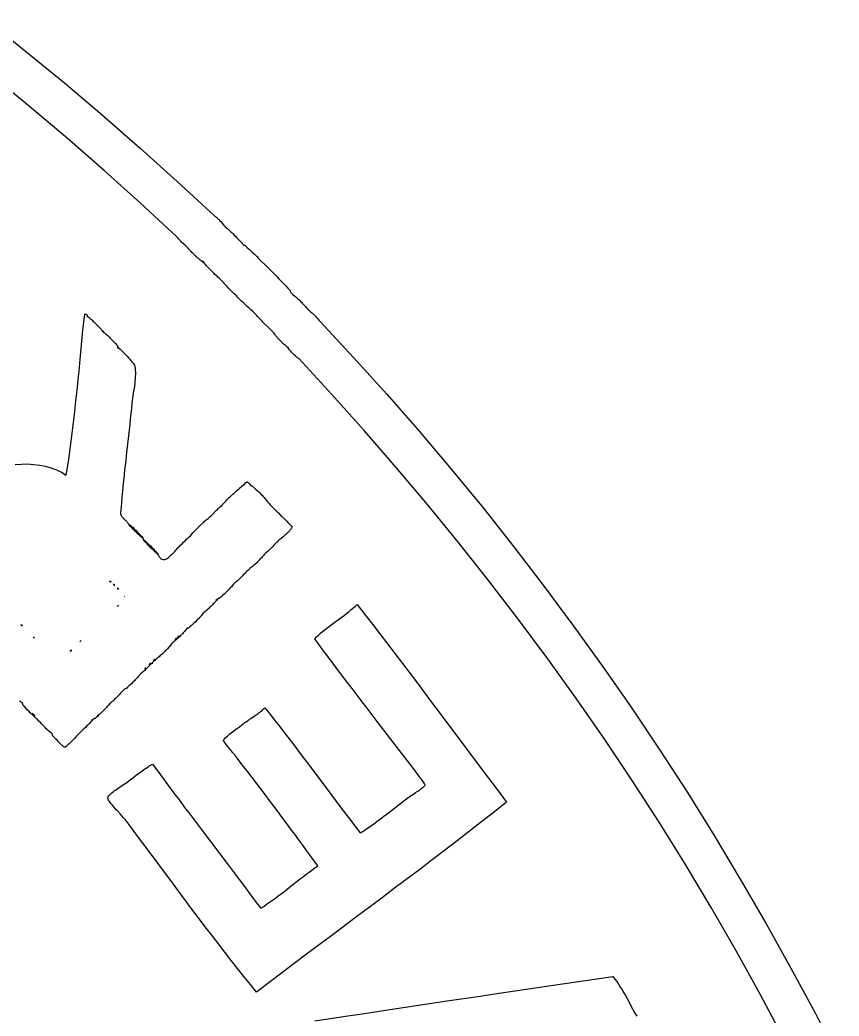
# Model space of a CAD drawing. Header units: metres. Extents: x -185 to 1201, y -340 to 309.
# Drawn here: x 903.92 to 908.27, y 72.79 to 78.08 of the extents above; entities that cross this region are included whole.
import ezdxf

# ---------------------------------------------------------------- set-up
doc = ezdxf.new("R2010")
doc.units = ezdxf.units.M

msp = doc.modelspace()

# ---------------------------------------------------------------- linework, layer by layer
for p, q in [((903.74, 78.0823), (903.948, 77.9166)), ((903.948, 77.9166), (904.154, 77.7478)), ((903.969, 77.6223), (903.767, 77.7876)), ((904.154, 77.7478), (904.357, 77.5762)), ((904.169, 77.4541), (903.969, 77.6223)), ((904.357, 77.5762), (904.557, 77.4016)), ((904.366, 77.2829), (904.169, 77.4541)), ((904.557, 77.4016), (904.754, 77.2242)), ((904.559, 77.1089), (904.366, 77.2829)), ((904.754, 77.2242), (904.949, 77.0439)), ((904.75, 76.932), (904.559, 77.1089)), ((904.949, 77.0439), (904.952, 77.0414)), ((904.952, 77.0414), (904.955, 77.0388)), ((904.955, 77.0388), (904.959, 77.0362)), ((904.959, 77.0362), (904.962, 77.0334)), ((904.962, 77.0334), (904.965, 77.0306)), ((904.965, 77.0306), (904.968, 77.0278)), ((904.968, 77.0278), (904.971, 77.0248)), ((904.971, 77.0248), (904.974, 77.0218)), ((904.974, 77.0218), (904.98, 77.0157)), ((904.98, 77.0157), (904.987, 77.0094)), ((904.987, 77.0094), (904.992, 77.003)), ((904.992, 77.003), (904.998, 76.9965)), ((904.998, 76.9965), (905.004, 76.9899)), ((905.004, 76.9899), (905.009, 76.9833)), ((905.009, 76.9833), (905.015, 76.9789)), ((904.753, 76.929), (904.75, 76.932)), ((904.755, 76.9259), (904.753, 76.929)), ((905.015, 76.9789), (905.02, 76.9744)), ((905.02, 76.9744), (905.025, 76.9699)), ((905.025, 76.9699), (905.03, 76.9653)), ((905.03, 76.9653), (905.035, 76.9606)), ((905.035, 76.9606), (905.04, 76.9559)), ((905.04, 76.9559), (905.045, 76.9512)), ((905.045, 76.9512), (905.05, 76.9464)), ((905.05, 76.9464), (905.055, 76.9416)), ((905.055, 76.9416), (905.064, 76.9318)), ((905.064, 76.9318), (905.069, 76.9268)), ((904.761, 76.9199), (904.755, 76.9259)), ((904.763, 76.9169), (904.761, 76.9199)), ((904.769, 76.9109), (904.763, 76.9169)), ((904.772, 76.908), (904.769, 76.9109)), ((904.777, 76.9021), (904.772, 76.908)), ((904.78, 76.8992), (904.777, 76.9021)), ((904.786, 76.8936), (904.78, 76.8992)), ((904.789, 76.8908), (904.786, 76.8936)), ((904.795, 76.8854), (904.789, 76.8908)), ((904.801, 76.8801), (904.795, 76.8854)), ((904.807, 76.8751), (904.801, 76.8801)), ((905.069, 76.9268), (905.079, 76.9168)), ((905.079, 76.9168), (905.083, 76.9117)), ((905.083, 76.9117), (905.093, 76.9015)), ((905.093, 76.9015), (905.107, 76.8859)), ((905.107, 76.8859), (905.112, 76.8859)), ((905.112, 76.8859), (905.125, 76.8743)), ((904.81, 76.8715), (904.807, 76.8751)), ((904.816, 76.8643), (904.81, 76.8715)), ((904.823, 76.8571), (904.816, 76.8643)), ((904.826, 76.8536), (904.823, 76.8571)), ((904.832, 76.8465), (904.826, 76.8536)), ((904.836, 76.843), (904.832, 76.8465)), ((904.843, 76.8361), (904.836, 76.843)), ((904.846, 76.8327), (904.843, 76.8361)), ((904.85, 76.8293), (904.846, 76.8327)), ((904.853, 76.826), (904.85, 76.8293)), ((904.857, 76.8227), (904.853, 76.826)), ((904.86, 76.8194), (904.857, 76.8227)), ((905.125, 76.8743), (905.137, 76.8626)), ((905.137, 76.8626), (905.15, 76.8509)), ((905.15, 76.8509), (905.162, 76.8392)), ((905.162, 76.8392), (905.174, 76.8274)), ((905.174, 76.8274), (905.186, 76.8155)), ((904.864, 76.8162), (904.86, 76.8194)), ((904.868, 76.813), (904.864, 76.8162)), ((904.872, 76.8099), (904.868, 76.813)), ((904.875, 76.8069), (904.872, 76.8099)), ((904.881, 76.8024), (904.875, 76.8069)), ((904.887, 76.7978), (904.881, 76.8024)), ((904.892, 76.7992), (904.887, 76.8033)), ((904.887, 76.8033), (904.897, 76.794)), ((904.892, 76.7931), (904.887, 76.7978)), ((904.897, 76.794), (904.892, 76.7992)), ((904.898, 76.7882), (904.892, 76.7931)), ((904.903, 76.7832), (904.898, 76.7882)), ((904.908, 76.7781), (904.903, 76.7832)), ((904.913, 76.773), (904.908, 76.7781)), ((904.918, 76.7678), (904.913, 76.773)), ((905.186, 76.8155), (905.198, 76.8036)), ((905.198, 76.8036), (905.223, 76.7796)), ((905.223, 76.7796), (905.235, 76.7676)), ((904.923, 76.7625), (904.918, 76.7678)), ((904.939, 76.7466), (904.923, 76.7625)), ((904.949, 76.736), (904.939, 76.7466)), ((904.954, 76.7307), (904.949, 76.736)), ((904.96, 76.7256), (904.954, 76.7307)), ((904.965, 76.7205), (904.96, 76.7256)), ((904.97, 76.7155), (904.965, 76.7205)), ((905.235, 76.7676), (905.247, 76.7555)), ((905.247, 76.7555), (905.259, 76.7434)), ((905.259, 76.7434), (905.271, 76.7312)), ((905.271, 76.7312), (905.283, 76.719)), ((905.283, 76.719), (905.294, 76.7068)), ((904.976, 76.7105), (904.97, 76.7155)), ((904.982, 76.7057), (904.976, 76.7105)), ((904.991, 76.6959), (904.982, 76.7057)), ((905.009, 76.6762), (904.991, 76.6959)), ((905.019, 76.6664), (905.009, 76.6762)), ((905.028, 76.6567), (905.019, 76.6664)), ((905.294, 76.7068), (905.306, 76.6945)), ((905.306, 76.6945), (905.318, 76.6822)), ((905.318, 76.6822), (905.33, 76.6698)), ((905.33, 76.6698), (905.341, 76.6575)), ((905.037, 76.6469), (905.028, 76.6567)), ((905.047, 76.6372), (905.037, 76.6469)), ((905.056, 76.6275), (905.047, 76.6372)), ((905.066, 76.6179), (905.056, 76.6275)), ((905.076, 76.6083), (905.066, 76.6179)), ((905.341, 76.6575), (905.353, 76.6451)), ((905.353, 76.6451), (905.353, 76.638)), ((905.353, 76.638), (905.358, 76.6336)), ((905.358, 76.6336), (905.368, 76.6246)), ((905.368, 76.6246), (905.379, 76.6155)), ((905.379, 76.6155), (905.384, 76.6109)), ((905.384, 76.6109), (905.389, 76.6063)), ((905.085, 76.5988), (905.076, 76.6083)), ((905.095, 76.5892), (905.085, 76.5988)), ((905.105, 76.5798), (905.095, 76.5892)), ((905.115, 76.5703), (905.105, 76.5798)), ((905.125, 76.561), (905.115, 76.5703)), ((905.135, 76.5516), (905.125, 76.561)), ((905.389, 76.6063), (905.394, 76.6016)), ((905.394, 76.6016), (905.399, 76.5969)), ((905.399, 76.5969), (905.404, 76.5922)), ((905.404, 76.5922), (905.408, 76.5874)), ((905.408, 76.5874), (905.413, 76.5826)), ((905.413, 76.5826), (905.418, 76.5778)), ((905.418, 76.5778), (905.422, 76.5729)), ((905.422, 76.5729), (905.427, 76.568)), ((905.427, 76.568), (905.432, 76.563)), ((905.432, 76.563), (905.436, 76.558)), ((905.436, 76.558), (905.44, 76.5529)), ((904.257, 76.4771), (904.262, 76.5204)), ((904.262, 76.5204), (904.263, 76.5204)), ((904.263, 76.5204), (904.264, 76.5203)), ((904.264, 76.5203), (904.265, 76.5202)), ((904.265, 76.5202), (904.266, 76.52)), ((904.266, 76.52), (904.267, 76.5197)), ((904.267, 76.5197), (904.268, 76.5194)), ((904.268, 76.5194), (904.269, 76.519)), ((904.269, 76.519), (904.27, 76.5186)), ((904.27, 76.5186), (904.271, 76.5181)), ((904.271, 76.5181), (904.272, 76.5176)), ((904.272, 76.5176), (904.272, 76.517)), ((904.272, 76.517), (904.273, 76.5164)), ((904.273, 76.5164), (904.274, 76.5157)), ((904.274, 76.5157), (904.274, 76.5149)), ((904.274, 76.5149), (904.275, 76.5141)), ((904.275, 76.5141), (904.275, 76.5132)), ((904.275, 76.5132), (904.276, 76.5123)), ((904.276, 76.5123), (904.276, 76.5113)), ((904.276, 76.5113), (904.276, 76.5102)), ((904.276, 76.5102), (904.276, 76.5091)), ((904.276, 76.5091), (904.281, 76.5056)), ((904.281, 76.5056), (904.285, 76.502)), ((905.145, 76.5423), (905.135, 76.5516)), ((905.155, 76.5331), (905.145, 76.5423)), ((905.165, 76.5239), (905.155, 76.5331)), ((905.175, 76.5148), (905.165, 76.5239)), ((905.179, 76.5091), (905.175, 76.5148)), ((905.184, 76.5035), (905.179, 76.5091)), ((905.44, 76.5529), (905.445, 76.5477)), ((905.445, 76.5477), (905.449, 76.5425)), ((905.449, 76.5425), (905.452, 76.54)), ((905.452, 76.54), (905.456, 76.5374)), ((905.456, 76.5374), (905.459, 76.5348)), ((905.459, 76.5348), (905.462, 76.532)), ((905.462, 76.532), (905.466, 76.5292)), ((905.466, 76.5292), (905.469, 76.5263)), ((905.469, 76.5263), (905.472, 76.5234)), ((905.472, 76.5234), (905.475, 76.5204)), ((905.475, 76.5204), (905.479, 76.5174)), ((905.479, 76.5174), (905.482, 76.5143)), ((905.482, 76.5143), (905.485, 76.5112)), ((905.485, 76.5112), (905.488, 76.508)), ((905.488, 76.508), (905.494, 76.5016)), ((904.253, 76.4338), (904.257, 76.4771)), ((904.285, 76.502), (904.289, 76.4983)), ((904.289, 76.4983), (904.293, 76.4946)), ((904.293, 76.4946), (904.298, 76.4908)), ((904.298, 76.4908), (904.302, 76.4869)), ((904.302, 76.4869), (904.306, 76.4831)), ((904.306, 76.4831), (904.31, 76.4791)), ((904.31, 76.4791), (904.318, 76.4712)), ((904.318, 76.4712), (904.326, 76.4631)), ((904.326, 76.4631), (904.334, 76.455)), ((904.334, 76.455), (904.342, 76.4467)), ((905.189, 76.498), (905.184, 76.5035)), ((905.194, 76.4926), (905.189, 76.498)), ((905.199, 76.4873), (905.194, 76.4926)), ((905.204, 76.4821), (905.199, 76.4873)), ((905.209, 76.4769), (905.204, 76.4821)), ((905.219, 76.4667), (905.209, 76.4769)), ((905.235, 76.4514), (905.219, 76.4667)), ((905.494, 76.5016), (905.5, 76.4951)), ((905.5, 76.4951), (905.505, 76.4885)), ((905.505, 76.4885), (905.511, 76.4819)), ((905.511, 76.4819), (905.69, 76.2892)), ((904.236, 76.2601), (904.253, 76.4338)), ((904.342, 76.4467), (904.357, 76.4301)), ((904.357, 76.4301), (904.361, 76.4258)), ((904.364, 76.4215), (904.357, 76.4301)), ((904.357, 76.4301), (904.365, 76.423)), ((904.361, 76.4258), (904.364, 76.4215)), ((904.365, 76.423), (904.373, 76.4157)), ((904.373, 76.4157), (904.378, 76.412)), ((904.378, 76.412), (904.386, 76.4045)), ((904.386, 76.4045), (904.393, 76.3968)), ((905.24, 76.4463), (905.235, 76.4514)), ((905.246, 76.4411), (905.24, 76.4463)), ((905.251, 76.4359), (905.246, 76.4411)), ((905.256, 76.4306), (905.251, 76.4359)), ((905.261, 76.4253), (905.256, 76.4306)), ((905.266, 76.4198), (905.261, 76.4253)), ((905.271, 76.4142), (905.266, 76.4198)), ((905.276, 76.4085), (905.271, 76.4142)), ((905.278, 76.4046), (905.276, 76.4085)), ((905.281, 76.4008), (905.278, 76.4046)), ((905.284, 76.3971), (905.281, 76.4008)), ((904.393, 76.3968), (904.397, 76.3929)), ((904.397, 76.3929), (904.405, 76.3849)), ((904.405, 76.3849), (904.413, 76.3768)), ((904.413, 76.3768), (904.421, 76.3684)), ((904.421, 76.3684), (904.425, 76.3642)), ((904.425, 76.3642), (904.432, 76.3555)), ((904.432, 76.3555), (904.436, 76.3511)), ((904.436, 76.3511), (904.436, 76.3459)), ((905.287, 76.3934), (905.284, 76.3971)), ((905.29, 76.3897), (905.287, 76.3934)), ((905.294, 76.3862), (905.29, 76.3897)), ((905.297, 76.3826), (905.294, 76.3862)), ((905.3, 76.3791), (905.297, 76.3826)), ((905.303, 76.3757), (905.3, 76.3791)), ((905.307, 76.3723), (905.303, 76.3757)), ((905.31, 76.3689), (905.307, 76.3723)), ((905.317, 76.3623), (905.31, 76.3689)), ((905.321, 76.359), (905.317, 76.3623)), ((905.328, 76.3526), (905.321, 76.359)), ((905.335, 76.3464), (905.328, 76.3526)), ((905.342, 76.3403), (905.335, 76.3464)), ((904.436, 76.3459), (904.44, 76.3415)), ((904.443, 76.3371), (904.436, 76.3459)), ((904.436, 76.3459), (904.44, 76.3423)), ((904.44, 76.3423), (904.448, 76.335)), ((904.44, 76.3415), (904.443, 76.3371)), ((904.448, 76.335), (904.452, 76.3313)), ((904.452, 76.3313), (904.461, 76.3238)), ((904.461, 76.3238), (904.464, 76.32)), ((904.464, 76.32), (904.468, 76.3161)), ((904.468, 76.3161), (904.476, 76.3083)), ((904.476, 76.3083), (904.48, 76.3044)), ((904.48, 76.3044), (904.484, 76.3004)), ((904.484, 76.3004), (904.488, 76.2964)), ((904.488, 76.2964), (904.495, 76.2882)), ((905.35, 76.3306), (905.342, 76.3403)), ((905.355, 76.3244), (905.35, 76.3306)), ((905.361, 76.3184), (905.355, 76.3244)), ((905.366, 76.3125), (905.361, 76.3184)), ((905.369, 76.3097), (905.366, 76.3125)), ((905.375, 76.3041), (905.369, 76.3097)), ((905.377, 76.3014), (905.375, 76.3041)), ((905.383, 76.2961), (905.377, 76.3014)), ((905.386, 76.2935), (905.383, 76.2961)), ((905.389, 76.2909), (905.386, 76.2935)), ((904.232, 76.2167), (904.236, 76.2601)), ((904.495, 76.2882), (904.499, 76.284)), ((904.499, 76.284), (904.502, 76.2798)), ((904.502, 76.2798), (904.506, 76.2755)), ((904.506, 76.2755), (904.51, 76.2712)), ((904.51, 76.2712), (904.513, 76.2669)), ((904.513, 76.2669), (904.518, 76.2621)), ((904.518, 76.2621), (904.522, 76.2562)), ((904.522, 76.2562), (904.526, 76.2491)), ((904.526, 76.2491), (904.528, 76.2411)), ((904.528, 76.2411), (904.53, 76.2321)), ((905.392, 76.2883), (905.389, 76.2909)), ((905.396, 76.2858), (905.392, 76.2883)), ((905.399, 76.2834), (905.396, 76.2858)), ((905.574, 76.0935), (905.399, 76.2834)), ((905.69, 76.2892), (905.867, 76.0938)), ((904.227, 76.1734), (904.232, 76.2167)), ((904.53, 76.2321), (904.531, 76.2224)), ((904.531, 76.1889), (904.53, 76.1768)), ((904.531, 76.2224), (904.532, 76.2118)), ((904.532, 76.2007), (904.531, 76.1889)), ((904.532, 76.2118), (904.532, 76.2007)), ((904.223, 76.1301), (904.227, 76.1734)), ((904.526, 76.1382), (904.524, 76.125)), ((904.528, 76.1513), (904.526, 76.1382)), ((904.529, 76.1642), (904.528, 76.1513)), ((904.53, 76.1768), (904.529, 76.1642)), ((904.214, 76.0439), (904.218, 76.0869)), ((904.218, 76.0869), (904.223, 76.1301)), ((904.518, 76.0856), (904.516, 76.0728)), ((904.522, 76.1118), (904.518, 76.0856)), ((904.524, 76.125), (904.522, 76.1118)), ((905.746, 75.9011), (905.574, 76.0935)), ((905.867, 76.0938), (906.04, 75.8956)), ((904.209, 76.0009), (904.214, 76.0439)), ((904.513, 76.0482), (904.51, 76.0201)), ((904.515, 76.0603), (904.513, 76.0482)), ((904.516, 76.0728), (904.515, 76.0603)), ((904.204, 75.9581), (904.209, 76.0009)), ((904.507, 75.9915), (904.504, 75.9626)), ((904.51, 76.0201), (904.507, 75.9915)), ((904.199, 75.9155), (904.204, 75.9581)), ((904.501, 75.9334), (904.498, 75.9039)), ((904.504, 75.9626), (904.501, 75.9334)), ((904.188, 75.8308), (904.194, 75.873)), ((904.194, 75.873), (904.199, 75.9155)), ((904.498, 75.9039), (904.484, 75.7842)), ((905.916, 75.7059), (905.746, 75.9011)), ((906.04, 75.8956), (906.21, 75.6945)), ((904.183, 75.7888), (904.188, 75.8308)), ((904.177, 75.7471), (904.183, 75.7888)), ((904.484, 75.7842), (904.478, 75.7242)), ((903.893, 75.7216), (903.926, 75.7236)), ((903.926, 75.7236), (903.959, 75.7238)), ((903.959, 75.7238), (903.991, 75.7219)), ((903.991, 75.7219), (904.023, 75.718)), ((904.023, 75.718), (904.053, 75.7119)), ((904.053, 75.7119), (904.083, 75.7036)), ((904.171, 75.7056), (904.177, 75.7471)), ((904.478, 75.7242), (904.474, 75.6943)), ((904.083, 75.7036), (904.112, 75.6929)), ((904.112, 75.6929), (904.139, 75.6799)), ((904.139, 75.6799), (904.164, 75.6644)), ((904.164, 75.6644), (904.171, 75.7056)), ((904.471, 75.6646), (904.468, 75.6351)), ((904.474, 75.6943), (904.471, 75.6646)), ((906.083, 75.508), (905.916, 75.7059)), ((906.21, 75.6945), (906.378, 75.4906)), ((904.465, 75.6059), (904.462, 75.577)), ((904.468, 75.6351), (904.465, 75.6059)), ((905.096, 75.6051), (905.11, 75.617)), ((905.11, 75.617), (905.117, 75.623)), ((905.117, 75.623), (905.123, 75.6291)), ((905.123, 75.6291), (905.125, 75.6284)), ((905.125, 75.6284), (905.127, 75.6276)), ((905.127, 75.6276), (905.128, 75.6267)), ((905.128, 75.6267), (905.13, 75.6257)), ((905.13, 75.6257), (905.131, 75.6246)), ((905.131, 75.6246), (905.132, 75.6234)), ((905.132, 75.6234), (905.134, 75.6221)), ((905.134, 75.6221), (905.135, 75.6207)), ((905.135, 75.6207), (905.139, 75.6153)), ((905.139, 75.6153), (905.14, 75.614)), ((905.14, 75.614), (905.142, 75.6127)), ((905.142, 75.6127), (905.143, 75.6115)), ((905.143, 75.6115), (905.144, 75.6104)), ((905.144, 75.6104), (905.146, 75.6093)), ((905.146, 75.6093), (905.147, 75.6084)), ((905.147, 75.6084), (905.149, 75.6076)), ((905.149, 75.6076), (905.151, 75.607)), ((905.151, 75.607), (905.159, 75.5998)), ((904.462, 75.577), (904.459, 75.5485)), ((905.036, 75.5515), (905.043, 75.5576)), ((905.043, 75.5576), (905.049, 75.5636)), ((905.049, 75.5636), (905.056, 75.5696)), ((905.056, 75.5696), (905.069, 75.5815)), ((905.069, 75.5815), (905.096, 75.6051)), ((905.159, 75.5998), (905.167, 75.5926)), ((905.167, 75.5926), (905.176, 75.5851)), ((905.176, 75.5851), (905.18, 75.5813)), ((905.18, 75.5813), (905.188, 75.5737)), ((905.188, 75.5737), (905.192, 75.5697)), ((905.192, 75.5697), (905.2, 75.5618)), ((905.2, 75.5618), (905.204, 75.5577)), ((905.204, 75.5577), (905.208, 75.5536)), ((905.208, 75.5536), (905.211, 75.5495)), ((904.457, 75.5205), (904.455, 75.4929)), ((904.459, 75.5485), (904.457, 75.5205)), ((904.983, 75.4973), (904.987, 75.5007)), ((904.987, 75.5007), (904.989, 75.5003)), ((904.989, 75.5003), (904.99, 75.5002)), ((904.99, 75.5002), (904.99, 75.5002)), ((904.99, 75.5002), (904.991, 75.5002)), ((904.991, 75.5005), (904.992, 75.5007)), ((904.991, 75.5003), (904.991, 75.5005)), ((904.991, 75.5002), (904.991, 75.5003)), ((904.992, 75.5017), (904.993, 75.5022)), ((904.992, 75.5014), (904.992, 75.5017)), ((904.992, 75.501), (904.992, 75.5014)), ((904.992, 75.5007), (904.992, 75.501)), ((904.993, 75.5063), (904.999, 75.5131)), ((904.993, 75.5041), (904.993, 75.5063)), ((904.993, 75.5031), (904.993, 75.5041)), ((904.993, 75.5022), (904.993, 75.5031)), ((904.999, 75.5131), (905.005, 75.5197)), ((905.005, 75.5197), (905.011, 75.5263)), ((905.011, 75.5263), (905.017, 75.5327)), ((905.017, 75.5327), (905.023, 75.539)), ((905.023, 75.539), (905.03, 75.5453)), ((905.03, 75.5453), (905.036, 75.5515)), ((905.211, 75.5495), (905.215, 75.5453)), ((905.215, 75.5453), (905.219, 75.541)), ((905.219, 75.541), (905.223, 75.5367)), ((905.223, 75.5367), (905.226, 75.5324)), ((905.226, 75.5324), (905.23, 75.5279)), ((905.23, 75.5279), (905.233, 75.5236)), ((905.233, 75.5236), (905.236, 75.5194)), ((905.236, 75.5194), (905.24, 75.5154)), ((905.24, 75.5154), (905.243, 75.5114)), ((905.243, 75.5114), (905.247, 75.5075)), ((905.247, 75.5075), (905.251, 75.5036)), ((905.251, 75.5036), (905.254, 75.4998)), ((905.254, 75.4998), (905.262, 75.4923)), ((906.247, 75.3074), (906.083, 75.508)), ((904.455, 75.4929), (904.453, 75.4659)), ((904.453, 75.4659), (904.453, 75.4613)), ((904.453, 75.4613), (904.453, 75.4572)), ((904.453, 75.4572), (904.454, 75.4535)), ((904.454, 75.4535), (904.456, 75.4501)), ((904.456, 75.4501), (904.457, 75.447)), ((904.457, 75.447), (904.459, 75.4441)), ((904.929, 75.4442), (904.933, 75.4479)), ((904.933, 75.4479), (904.937, 75.4516)), ((904.937, 75.4516), (904.941, 75.4555)), ((904.941, 75.4555), (904.944, 75.4594)), ((904.944, 75.4594), (904.959, 75.475)), ((904.959, 75.475), (904.963, 75.4789)), ((904.963, 75.4789), (904.967, 75.4827)), ((904.967, 75.4827), (904.971, 75.4865)), ((904.971, 75.4865), (904.975, 75.4902)), ((904.975, 75.4902), (904.979, 75.4938)), ((904.979, 75.4938), (904.983, 75.4973)), ((905.262, 75.4923), (905.274, 75.4811)), ((905.274, 75.4811), (905.282, 75.4735)), ((905.282, 75.4735), (905.285, 75.4697)), ((905.285, 75.4697), (905.289, 75.4657)), ((905.289, 75.4657), (905.293, 75.4617)), ((905.293, 75.4617), (905.297, 75.4576)), ((905.297, 75.4576), (905.3, 75.4533)), ((905.3, 75.4533), (905.303, 75.4489)), ((905.303, 75.4489), (905.307, 75.4464)), ((906.378, 75.4906), (906.542, 75.2837)), ((904.459, 75.4441), (904.461, 75.4415)), ((904.461, 75.4415), (904.464, 75.439)), ((904.464, 75.439), (904.466, 75.4366)), ((904.466, 75.4366), (904.468, 75.4344)), ((904.468, 75.4344), (904.476, 75.4279)), ((904.476, 75.4279), (904.479, 75.4256)), ((904.479, 75.4256), (904.481, 75.4233)), ((904.481, 75.4233), (904.484, 75.4209)), ((904.484, 75.4209), (904.486, 75.4182)), ((904.486, 75.4182), (904.488, 75.4154)), ((904.488, 75.4154), (904.49, 75.4123)), ((904.49, 75.4123), (904.491, 75.4089)), ((904.491, 75.4089), (904.495, 75.4056)), ((904.495, 75.4056), (904.5, 75.4021)), ((904.506, 75.3925), (904.498, 75.4007)), ((904.498, 75.4007), (904.502, 75.3966)), ((904.5, 75.4021), (904.504, 75.3986)), ((904.502, 75.3966), (904.506, 75.3925)), ((904.504, 75.3986), (904.508, 75.395)), ((904.508, 75.395), (904.513, 75.3914)), ((904.868, 75.3905), (904.873, 75.3947)), ((904.873, 75.3947), (904.877, 75.3989)), ((904.877, 75.3989), (904.886, 75.4072)), ((904.886, 75.4072), (904.89, 75.4113)), ((904.89, 75.4113), (904.895, 75.4154)), ((904.895, 75.4154), (904.899, 75.4194)), ((904.899, 75.4194), (904.904, 75.4234)), ((904.904, 75.4234), (904.908, 75.4273)), ((904.908, 75.4273), (904.913, 75.4304)), ((904.913, 75.4304), (904.917, 75.4337)), ((904.917, 75.4337), (904.921, 75.437)), ((904.921, 75.437), (904.925, 75.4406)), ((904.925, 75.4406), (904.929, 75.4442)), ((905.307, 75.4464), (905.31, 75.4438)), ((905.31, 75.4438), (905.314, 75.4411)), ((905.314, 75.4411), (905.317, 75.4383)), ((905.317, 75.4383), (905.32, 75.4355)), ((905.32, 75.4355), (905.323, 75.4326)), ((905.323, 75.4326), (905.325, 75.4296)), ((905.325, 75.4296), (905.328, 75.4267)), ((905.328, 75.4267), (905.337, 75.4176)), ((905.337, 75.4176), (905.342, 75.4116)), ((905.342, 75.4116), (905.345, 75.4087)), ((905.345, 75.4087), (905.348, 75.4057)), ((905.348, 75.4057), (905.351, 75.4028)), ((905.351, 75.4028), (905.354, 75.4)), ((905.354, 75.4), (905.357, 75.3973)), ((905.357, 75.3973), (905.361, 75.3946)), ((905.361, 75.3946), (905.364, 75.392)), ((904.51, 75.3885), (904.506, 75.3925)), ((904.506, 75.3925), (904.513, 75.3845)), ((904.514, 75.3845), (904.51, 75.3885)), ((904.513, 75.3914), (904.517, 75.3877)), ((904.513, 75.3845), (904.517, 75.3805)), ((904.521, 75.3765), (904.514, 75.3845)), ((904.517, 75.3877), (904.521, 75.3839)), ((904.517, 75.3805), (904.525, 75.3726)), ((904.521, 75.3839), (904.525, 75.3801)), ((904.525, 75.3726), (904.521, 75.3765)), ((904.525, 75.3801), (904.529, 75.3762)), ((904.533, 75.3649), (904.525, 75.3726)), ((904.525, 75.3726), (904.529, 75.3687)), ((904.529, 75.3762), (904.533, 75.3723)), ((904.529, 75.3687), (904.537, 75.361)), ((904.533, 75.3723), (904.541, 75.3643)), ((904.541, 75.3572), (904.533, 75.3649)), ((904.537, 75.361), (904.545, 75.3534)), ((904.541, 75.3643), (904.548, 75.3562)), ((904.55, 75.3497), (904.541, 75.3572)), ((904.545, 75.3534), (904.549, 75.3497)), ((904.548, 75.3562), (904.552, 75.3521)), ((904.549, 75.3497), (904.557, 75.3422)), ((904.558, 75.3423), (904.55, 75.3497)), ((904.552, 75.3521), (904.559, 75.3438)), ((904.557, 75.3422), (904.566, 75.3349)), ((904.57, 75.3313), (904.558, 75.3423)), ((904.559, 75.3438), (904.563, 75.3396)), ((904.815, 75.3353), (904.824, 75.3426)), ((904.824, 75.3426), (904.831, 75.3514)), ((904.831, 75.3514), (904.839, 75.3601)), ((904.839, 75.3601), (904.847, 75.3689)), ((904.847, 75.3689), (904.856, 75.3776)), ((904.856, 75.3776), (904.86, 75.3819)), ((904.86, 75.3819), (904.868, 75.3905)), ((905.327, 75.3467), (905.314, 75.3351)), ((905.331, 75.3497), (905.327, 75.3467)), ((905.334, 75.3527), (905.331, 75.3497)), ((905.337, 75.3557), (905.334, 75.3527)), ((905.34, 75.3588), (905.337, 75.3557)), ((905.344, 75.362), (905.34, 75.3588)), ((905.347, 75.3653), (905.344, 75.362)), ((905.35, 75.3687), (905.347, 75.3653)), ((905.352, 75.3723), (905.35, 75.3687)), ((905.355, 75.3759), (905.352, 75.3723)), ((905.358, 75.3797), (905.355, 75.3759)), ((905.36, 75.3838), (905.358, 75.3797)), ((905.362, 75.3877), (905.36, 75.3838)), ((905.364, 75.392), (905.362, 75.3877)), ((904.563, 75.3396), (904.57, 75.3313)), ((904.566, 75.3349), (904.57, 75.3313)), ((904.57, 75.3313), (904.57, 75.3262)), ((904.57, 75.3262), (904.574, 75.3225)), ((904.574, 75.3225), (904.583, 75.3152)), ((904.577, 75.3174), (904.574, 75.3217)), ((904.574, 75.3217), (904.577, 75.3174)), ((904.581, 75.3131), (904.577, 75.3174)), ((904.577, 75.3174), (904.581, 75.3131)), ((904.585, 75.3089), (904.581, 75.3131)), ((904.581, 75.3131), (904.585, 75.3089)), ((904.583, 75.3152), (904.591, 75.3078)), ((904.589, 75.3047), (904.585, 75.3089)), ((904.585, 75.3089), (904.588, 75.3047)), ((904.588, 75.3047), (904.596, 75.2965)), ((904.593, 75.3006), (904.589, 75.3047)), ((904.591, 75.3078), (904.599, 75.3002)), ((904.6, 75.2924), (904.593, 75.3006)), ((904.596, 75.2965), (904.6, 75.2924)), ((904.599, 75.3002), (904.607, 75.2925)), ((904.604, 75.2885), (904.6, 75.2924)), ((904.6, 75.2924), (904.608, 75.2845)), ((904.612, 75.2806), (904.604, 75.2885)), ((904.607, 75.2925), (904.611, 75.2886)), ((904.611, 75.2886), (904.619, 75.2806)), ((904.763, 75.2843), (904.771, 75.2924)), ((904.771, 75.2924), (904.779, 75.3005)), ((904.779, 75.3005), (904.787, 75.3085)), ((904.787, 75.3085), (904.795, 75.3163)), ((904.795, 75.3163), (904.803, 75.3241)), ((904.803, 75.3241), (904.807, 75.3279)), ((904.807, 75.3279), (904.815, 75.3353)), ((905.269, 75.2943), (905.257, 75.2817)), ((905.277, 75.3027), (905.269, 75.2943)), ((905.282, 75.3068), (905.277, 75.3027)), ((905.286, 75.3108), (905.282, 75.3068)), ((905.29, 75.3148), (905.286, 75.3108)), ((905.294, 75.3187), (905.29, 75.3148)), ((905.299, 75.3225), (905.294, 75.3187)), ((905.303, 75.3262), (905.299, 75.3225)), ((905.307, 75.3292), (905.303, 75.3262)), ((905.314, 75.3351), (905.307, 75.3292)), ((906.409, 75.1039), (906.247, 75.3074)), ((904.608, 75.2845), (904.612, 75.2806)), ((904.62, 75.273), (904.612, 75.2806)), ((904.612, 75.2806), (904.62, 75.2729)), ((904.619, 75.2806), (904.623, 75.2766)), ((904.629, 75.2654), (904.62, 75.273)), ((904.62, 75.2729), (904.628, 75.2654)), ((904.623, 75.2766), (904.627, 75.2725)), ((904.627, 75.2725), (904.631, 75.2684)), ((904.628, 75.2654), (904.632, 75.2617)), ((904.637, 75.258), (904.629, 75.2654)), ((904.631, 75.2684), (904.635, 75.2642)), ((904.632, 75.2617), (904.636, 75.258)), ((904.635, 75.2642), (904.638, 75.26)), ((904.636, 75.258), (904.64, 75.2544)), ((904.649, 75.2471), (904.637, 75.258)), ((904.638, 75.26), (904.642, 75.2558)), ((904.64, 75.2544), (904.645, 75.2507)), ((904.642, 75.2558), (904.646, 75.2515)), ((904.645, 75.2507), (904.649, 75.2471)), ((904.646, 75.2515), (904.649, 75.2471)), ((904.649, 75.2471), (904.654, 75.2383)), ((904.654, 75.2383), (904.658, 75.2311)), ((904.715, 75.2342), (904.72, 75.2389)), ((904.72, 75.2389), (904.725, 75.2438)), ((904.725, 75.2438), (904.73, 75.2488)), ((904.73, 75.2488), (904.74, 75.2588)), ((904.74, 75.2588), (904.745, 75.2636)), ((904.745, 75.2636), (904.748, 75.2677)), ((904.748, 75.2677), (904.752, 75.2719)), ((904.752, 75.2719), (904.759, 75.2802)), ((904.759, 75.2802), (904.763, 75.2843)), ((905.212, 75.2384), (905.208, 75.2341)), ((905.215, 75.2427), (905.212, 75.2384)), ((905.219, 75.2472), (905.215, 75.2427)), ((905.223, 75.2505), (905.219, 75.2472)), ((905.228, 75.2541), (905.223, 75.2505)), ((905.232, 75.2577), (905.228, 75.2541)), ((905.237, 75.2615), (905.232, 75.2577)), ((905.241, 75.2654), (905.237, 75.2615)), ((905.245, 75.2694), (905.241, 75.2654)), ((905.249, 75.2735), (905.245, 75.2694)), ((905.257, 75.2817), (905.249, 75.2735)), ((906.542, 75.2837), (906.703, 75.0739)), ((904.658, 75.2311), (904.663, 75.2254)), ((904.663, 75.2254), (904.667, 75.2211)), ((904.667, 75.2211), (904.672, 75.2182)), ((904.672, 75.2182), (904.677, 75.2164)), ((904.677, 75.2164), (904.681, 75.2158)), ((904.681, 75.2158), (904.686, 75.2161)), ((904.686, 75.2161), (904.691, 75.2174)), ((904.691, 75.2174), (904.696, 75.2196)), ((904.696, 75.2196), (904.7, 75.2224)), ((904.7, 75.2224), (904.705, 75.2258)), ((904.705, 75.2258), (904.71, 75.2298)), ((904.71, 75.2298), (904.715, 75.2342)), ((905.157, 75.1827), (905.153, 75.179)), ((905.161, 75.1864), (905.157, 75.1827)), ((905.165, 75.1902), (905.161, 75.1864)), ((905.17, 75.1939), (905.165, 75.1902)), ((905.174, 75.1978), (905.17, 75.1939)), ((905.178, 75.2016), (905.174, 75.1978)), ((905.185, 75.2094), (905.178, 75.2016)), ((905.189, 75.2134), (905.185, 75.2094)), ((905.193, 75.2175), (905.189, 75.2134)), ((905.197, 75.2215), (905.193, 75.2175)), ((905.201, 75.2256), (905.197, 75.2215)), ((905.204, 75.2298), (905.201, 75.2256)), ((905.208, 75.2341), (905.204, 75.2298)), ((905.106, 75.1363), (905.098, 75.1279)), ((905.11, 75.1405), (905.106, 75.1363)), ((905.114, 75.1446), (905.11, 75.1405)), ((905.118, 75.1487), (905.114, 75.1446)), ((905.122, 75.1528), (905.118, 75.1487)), ((905.126, 75.1568), (905.122, 75.1528)), ((905.131, 75.1607), (905.126, 75.1568)), ((905.135, 75.1644), (905.131, 75.1607)), ((905.14, 75.1681), (905.135, 75.1644)), ((905.148, 75.1754), (905.14, 75.1681)), ((905.153, 75.179), (905.148, 75.1754)), ((904.398, 75.1003), (904.393, 75.1039)), ((904.393, 75.1039), (904.402, 75.0966)), ((904.402, 75.0966), (904.398, 75.1003)), ((904.418, 75.0814), (904.414, 75.0853)), ((904.414, 75.0853), (904.422, 75.0775)), ((904.422, 75.0775), (904.418, 75.0814)), ((905.052, 75.0847), (905.045, 75.076)), ((905.056, 75.0891), (905.052, 75.0847)), ((905.06, 75.0925), (905.056, 75.0891)), ((905.065, 75.096), (905.06, 75.0925)), ((905.069, 75.0997), (905.065, 75.096)), ((905.073, 75.1035), (905.069, 75.0997)), ((905.077, 75.1074), (905.073, 75.1035)), ((905.082, 75.1114), (905.077, 75.1074)), ((905.086, 75.1154), (905.082, 75.1114)), ((905.09, 75.1195), (905.086, 75.1154)), ((905.098, 75.1279), (905.09, 75.1195)), ((906.567, 74.8976), (906.409, 75.1039)), ((904.438, 75.0616), (904.434, 75.0657)), ((904.434, 75.0657), (904.442, 75.0576)), ((904.442, 75.0576), (904.438, 75.0616)), ((904.994, 75.0246), (904.985, 75.0173)), ((905.002, 75.0321), (904.994, 75.0246)), ((905.01, 75.0397), (905.002, 75.0321)), ((905.018, 75.0475), (905.01, 75.0397)), ((905.022, 75.0514), (905.018, 75.0475)), ((905.026, 75.0554), (905.022, 75.0514)), ((905.03, 75.0594), (905.026, 75.0554)), ((905.033, 75.0635), (905.03, 75.0594)), ((905.037, 75.0676), (905.033, 75.0635)), ((905.041, 75.0718), (905.037, 75.0676)), ((905.045, 75.076), (905.041, 75.0718)), ((906.703, 75.0739), (906.861, 74.8611)), ((904.435, 74.9673), (904.441, 74.9738)), ((904.441, 74.9738), (904.438, 74.9706)), ((904.474, 75.0193), (904.473, 75.0201)), ((904.473, 75.0201), (904.475, 75.0184)), ((904.475, 75.0184), (904.474, 75.0193)), ((904.937, 74.9724), (904.933, 74.9684)), ((904.941, 74.9763), (904.937, 74.9724)), ((904.945, 74.9804), (904.941, 74.9763)), ((904.949, 74.9845), (904.945, 74.9804)), ((904.952, 74.9886), (904.949, 74.9845)), ((904.956, 74.9928), (904.952, 74.9886)), ((904.96, 74.997), (904.956, 74.9928)), ((904.959, 75), (904.966, 75.0064)), ((904.962, 75.0028), (904.959, 75)), ((904.964, 75.0013), (904.96, 74.997)), ((904.966, 75.0064), (904.962, 75.0028)), ((904.967, 75.0056), (904.964, 75.0013)), ((904.971, 75.0101), (904.967, 75.0056)), ((904.977, 75.0101), (904.971, 75.0101)), ((904.985, 75.0173), (904.977, 75.0101)), ((905.699, 74.9673), (905.709, 74.9771)), ((905.709, 74.9771), (905.75, 74.9252)), ((904.438, 74.9706), (904.435, 74.9673)), ((904.881, 74.918), (904.877, 74.9137)), ((904.885, 74.9223), (904.881, 74.918)), ((904.888, 74.9266), (904.885, 74.9223)), ((904.892, 74.931), (904.888, 74.9266)), ((904.896, 74.9346), (904.892, 74.931)), ((904.9, 74.9383), (904.896, 74.9346)), ((904.909, 74.9456), (904.9, 74.9383)), ((904.913, 74.9493), (904.909, 74.9456)), ((904.921, 74.9569), (904.913, 74.9493)), ((904.925, 74.9607), (904.921, 74.9569)), ((904.929, 74.9645), (904.925, 74.9607)), ((904.933, 74.9684), (904.929, 74.9645)), ((905.63, 74.9126), (905.642, 74.9214)), ((905.642, 74.9214), (905.653, 74.9302)), ((905.653, 74.9302), (905.665, 74.9392)), ((905.665, 74.9392), (905.676, 74.9484)), ((905.676, 74.9484), (905.687, 74.9577)), ((905.687, 74.9577), (905.699, 74.9673)), ((905.75, 74.9252), (905.79, 74.8732)), ((903.927, 74.8678), (903.922, 74.8719)), ((903.922, 74.8719), (903.931, 74.8636)), ((903.931, 74.8636), (903.927, 74.8678)), ((904.829, 74.8666), (904.821, 74.8593)), ((904.833, 74.8703), (904.829, 74.8666)), ((904.842, 74.8778), (904.833, 74.8703)), ((904.85, 74.8855), (904.842, 74.8778)), ((904.858, 74.8934), (904.85, 74.8855)), ((904.862, 74.8973), (904.858, 74.8934)), ((904.866, 74.9014), (904.862, 74.8973)), ((904.873, 74.9096), (904.866, 74.9014)), ((904.877, 74.9137), (904.873, 74.9096)), ((905.56, 74.8606), (905.572, 74.8693)), ((905.572, 74.8693), (905.583, 74.878)), ((905.583, 74.878), (905.618, 74.9039)), ((905.618, 74.9039), (905.63, 74.9126)), ((905.79, 74.8732), (905.83, 74.821)), ((906.722, 74.6883), (906.567, 74.8976)), ((904.774, 74.8143), (904.77, 74.8104)), ((904.778, 74.8183), (904.774, 74.8143)), ((904.781, 74.8223), (904.778, 74.8183)), ((904.785, 74.8264), (904.781, 74.8223)), ((904.789, 74.8305), (904.785, 74.8264)), ((904.793, 74.8347), (904.789, 74.8305)), ((904.8, 74.8432), (904.793, 74.8347)), ((904.807, 74.852), (904.8, 74.8432)), ((904.813, 74.852), (904.807, 74.852)), ((904.821, 74.8593), (904.813, 74.852)), ((905.494, 74.8051), (905.504, 74.8149)), ((905.504, 74.8149), (905.515, 74.8244)), ((905.515, 74.8244), (905.526, 74.8337)), ((905.526, 74.8337), (905.537, 74.8428)), ((905.537, 74.8428), (905.549, 74.8518)), ((905.549, 74.8518), (905.56, 74.8606)), ((905.83, 74.821), (905.87, 74.7688)), ((906.861, 74.8611), (907.016, 74.6453)), ((903.992, 74.8021), (903.988, 74.8059)), ((903.988, 74.8059), (903.996, 74.7982)), ((903.996, 74.7982), (903.992, 74.8021)), ((904.236, 74.7786), (904.244, 74.7858)), ((904.24, 74.7822), (904.236, 74.7786)), ((904.244, 74.7858), (904.24, 74.7822)), ((904.72, 74.7638), (904.713, 74.7547)), ((904.724, 74.7684), (904.72, 74.7638)), ((904.728, 74.773), (904.724, 74.7684)), ((904.733, 74.7766), (904.728, 74.773)), ((904.741, 74.7839), (904.733, 74.7766)), ((904.75, 74.7913), (904.741, 74.7839)), ((904.743, 74.7901), (904.75, 74.7984)), ((904.747, 74.7943), (904.743, 74.7901)), ((904.75, 74.7984), (904.747, 74.7943)), ((904.754, 74.795), (904.75, 74.7913)), ((904.754, 74.8025), (904.762, 74.8105)), ((904.758, 74.8065), (904.754, 74.8025)), ((904.758, 74.7988), (904.754, 74.795)), ((904.762, 74.8105), (904.758, 74.8065)), ((904.762, 74.8026), (904.758, 74.7988)), ((904.766, 74.8065), (904.762, 74.8026)), ((904.77, 74.8104), (904.766, 74.8065)), ((905.484, 74.7951), (905.494, 74.8051)), ((905.507, 74.7639), (905.484, 74.7951)), ((905.53, 74.7319), (905.507, 74.7639)), ((905.87, 74.7688), (905.91, 74.7164)), ((904.184, 74.7277), (904.192, 74.736)), ((904.188, 74.7319), (904.184, 74.7277)), ((904.192, 74.736), (904.188, 74.7319)), ((904.667, 74.7081), (904.662, 74.7041)), ((904.675, 74.7162), (904.667, 74.7081)), ((904.68, 74.7204), (904.675, 74.7162)), ((904.688, 74.7287), (904.68, 74.7204)), ((904.692, 74.733), (904.688, 74.7287)), ((904.696, 74.7372), (904.692, 74.733)), ((904.701, 74.7415), (904.696, 74.7372)), ((904.709, 74.7503), (904.701, 74.7415)), ((904.713, 74.7547), (904.709, 74.7503)), ((905.555, 74.6995), (905.53, 74.7319)), ((905.91, 74.7164), (905.95, 74.664)), ((904.614, 74.6607), (904.597, 74.6439)), ((904.604, 74.6579), (904.612, 74.6662)), ((904.608, 74.6621), (904.604, 74.6579)), ((904.612, 74.6662), (904.608, 74.6621)), ((904.618, 74.6649), (904.614, 74.6607)), ((904.622, 74.669), (904.618, 74.6649)), ((904.626, 74.673), (904.622, 74.669)), ((904.626, 74.6783), (904.635, 74.6862)), ((904.63, 74.6822), (904.626, 74.6783)), ((904.63, 74.677), (904.626, 74.673)), ((904.635, 74.6862), (904.63, 74.6822)), ((904.635, 74.6809), (904.63, 74.677)), ((904.639, 74.6847), (904.635, 74.6809)), ((904.644, 74.6883), (904.639, 74.6847)), ((904.649, 74.6922), (904.644, 74.6883)), ((904.653, 74.6962), (904.649, 74.6922)), ((904.658, 74.7001), (904.653, 74.6962)), ((904.662, 74.7041), (904.658, 74.7001)), ((905.58, 74.6665), (905.555, 74.6995)), ((905.605, 74.633), (905.58, 74.6665)), ((905.95, 74.664), (905.99, 74.6115)), ((906.875, 74.4761), (906.722, 74.6883)), ((904.556, 74.6052), (904.548, 74.597)), ((904.559, 74.6093), (904.556, 74.6052)), ((904.564, 74.6127), (904.559, 74.6093)), ((904.568, 74.6162), (904.564, 74.6127)), ((904.573, 74.6199), (904.568, 74.6162)), ((904.577, 74.6237), (904.573, 74.6199)), ((904.581, 74.6276), (904.577, 74.6237)), ((904.581, 74.6344), (904.587, 74.641)), ((904.583, 74.6366), (904.581, 74.6344)), ((904.585, 74.6316), (904.581, 74.6276)), ((904.587, 74.641), (904.583, 74.6366)), ((904.589, 74.6357), (904.585, 74.6316)), ((904.597, 74.6439), (904.589, 74.6357)), ((905.656, 74.5649), (905.605, 74.633)), ((905.99, 74.6115), (906.029, 74.5589)), ((907.016, 74.6453), (907.168, 74.4264)), ((904.502, 74.5489), (904.497, 74.5451)), ((904.506, 74.5528), (904.502, 74.5489)), ((904.51, 74.5567), (904.506, 74.5528)), ((904.518, 74.5646), (904.51, 74.5567)), ((904.526, 74.5726), (904.518, 74.5646)), ((904.53, 74.5766), (904.526, 74.5726)), ((904.537, 74.5847), (904.53, 74.5766)), ((904.541, 74.5888), (904.537, 74.5847)), ((904.548, 74.597), (904.541, 74.5888)), ((905.682, 74.5305), (905.656, 74.5649)), ((906.029, 74.5589), (906.069, 74.5063)), ((904.445, 74.4976), (904.437, 74.4895)), ((904.453, 74.5057), (904.445, 74.4976)), ((904.46, 74.5139), (904.453, 74.5057)), ((904.471, 74.5262), (904.46, 74.5139)), ((904.475, 74.5303), (904.471, 74.5262)), ((904.48, 74.5303), (904.475, 74.5303)), ((904.485, 74.5339), (904.48, 74.5303)), ((904.489, 74.5376), (904.485, 74.5339)), ((904.493, 74.5413), (904.489, 74.5376)), ((904.497, 74.5451), (904.493, 74.5413)), ((905.735, 74.461), (905.682, 74.5305)), ((906.069, 74.5063), (906.108, 74.4537)), ((903.92, 74.4623), (903.916, 74.4661)), ((903.924, 74.4586), (903.92, 74.4623)), ((903.929, 74.4549), (903.924, 74.4586)), ((903.933, 74.4513), (903.929, 74.4549)), ((903.933, 74.4461), (903.933, 74.4513)), ((903.936, 74.4419), (903.933, 74.4461)), ((903.944, 74.4336), (903.936, 74.4419)), ((904.388, 74.4431), (904.381, 74.4349)), ((904.396, 74.4513), (904.388, 74.4431)), ((904.4, 74.4549), (904.396, 74.4513)), ((904.404, 74.4586), (904.4, 74.4549)), ((904.409, 74.4623), (904.404, 74.4586)), ((904.413, 74.4661), (904.409, 74.4623)), ((904.417, 74.4699), (904.413, 74.4661)), ((904.421, 74.4738), (904.417, 74.4699)), ((904.425, 74.4776), (904.421, 74.4738)), ((904.429, 74.4816), (904.425, 74.4776)), ((904.433, 74.4855), (904.429, 74.4816)), ((904.437, 74.4895), (904.433, 74.4855)), ((905.762, 74.4261), (905.735, 74.461)), ((906.108, 74.4537), (906.148, 74.401)), ((907.024, 74.2608), (906.875, 74.4761)), ((903.951, 74.4253), (903.944, 74.4336)), ((903.959, 74.4171), (903.951, 74.4253)), ((903.967, 74.409), (903.959, 74.4171)), ((903.975, 74.401), (903.967, 74.409)), ((903.983, 74.3931), (903.975, 74.401)), ((903.986, 74.3965), (903.983, 74.3996)), ((903.983, 74.3996), (903.99, 74.3925)), ((903.991, 74.3854), (903.983, 74.3931)), ((903.99, 74.3925), (903.986, 74.3965)), ((903.993, 74.3884), (903.99, 74.3925)), ((903.99, 74.3925), (903.997, 74.3842)), ((904.328, 74.3853), (904.335, 74.3938)), ((904.331, 74.3896), (904.328, 74.3853)), ((904.335, 74.3938), (904.331, 74.3896)), ((904.338, 74.3909), (904.334, 74.3871)), ((904.342, 74.3947), (904.338, 74.3909)), ((904.35, 74.4026), (904.342, 74.3947)), ((904.358, 74.4105), (904.35, 74.4026)), ((904.362, 74.4145), (904.358, 74.4105)), ((904.37, 74.4226), (904.362, 74.4145)), ((904.377, 74.4308), (904.37, 74.4226)), ((904.381, 74.4349), (904.377, 74.4308)), ((905.167, 74.3878), (905.172, 74.3915)), ((905.172, 74.3915), (905.178, 74.3953)), ((905.178, 74.3953), (905.183, 74.3991)), ((905.183, 74.3991), (905.188, 74.403)), ((905.188, 74.403), (905.194, 74.407)), ((905.194, 74.407), (905.199, 74.4111)), ((905.199, 74.4111), (905.204, 74.4153)), ((905.204, 74.4153), (905.209, 74.4197)), ((905.209, 74.4197), (905.214, 74.4243)), ((905.214, 74.4243), (905.219, 74.4292)), ((905.219, 74.4292), (905.245, 74.3966)), ((905.245, 74.3966), (905.271, 74.3639)), ((905.815, 74.3563), (905.762, 74.4261)), ((906.148, 74.401), (906.306, 74.1903)), ((907.168, 74.4264), (907.317, 74.2044)), ((903.995, 74.3817), (903.991, 74.3854)), ((903.997, 74.3842), (903.993, 74.3884)), ((903.999, 74.3779), (903.995, 74.3817)), ((904.003, 74.3742), (903.999, 74.3779)), ((904.008, 74.3706), (904.003, 74.3742)), ((904.012, 74.3671), (904.008, 74.3706)), ((904.019, 74.3587), (904.012, 74.3671)), ((904.027, 74.3504), (904.019, 74.3587)), ((904.03, 74.3463), (904.027, 74.3504)), ((904.038, 74.3381), (904.03, 74.3463)), ((904.046, 74.33), (904.038, 74.3381)), ((904.282, 74.3401), (904.274, 74.3322)), ((904.285, 74.3441), (904.282, 74.3401)), ((904.293, 74.352), (904.285, 74.3441)), ((904.3, 74.3601), (904.293, 74.352)), ((904.298, 74.3615), (904.307, 74.3687)), ((904.303, 74.3651), (904.298, 74.3615)), ((904.308, 74.3682), (904.3, 74.3601)), ((904.307, 74.3687), (904.303, 74.3651)), ((904.311, 74.3722), (904.308, 74.3682)), ((904.317, 74.3722), (904.311, 74.3722)), ((904.321, 74.3759), (904.317, 74.3722)), ((904.325, 74.3795), (904.321, 74.3759)), ((904.33, 74.3833), (904.325, 74.3795)), ((904.334, 74.3871), (904.33, 74.3833)), ((905.077, 74.3233), (905.104, 74.3429)), ((905.104, 74.3429), (905.107, 74.345)), ((905.107, 74.345), (905.113, 74.3501)), ((905.113, 74.3501), (905.12, 74.3549)), ((905.12, 74.3549), (905.126, 74.3595)), ((905.126, 74.3595), (905.132, 74.3639)), ((905.132, 74.3639), (905.138, 74.3682)), ((905.138, 74.3682), (905.144, 74.3723)), ((905.144, 74.3723), (905.167, 74.3878)), ((905.271, 74.3639), (905.296, 74.3309)), ((905.869, 74.2869), (905.815, 74.3563)), ((904.054, 74.322), (904.046, 74.33)), ((904.058, 74.318), (904.054, 74.322)), ((904.066, 74.3102), (904.058, 74.318)), ((904.07, 74.3064), (904.066, 74.3102)), ((904.074, 74.3026), (904.07, 74.3064)), ((904.078, 74.2989), (904.074, 74.3026)), ((904.087, 74.2916), (904.078, 74.2989)), ((904.091, 74.288), (904.087, 74.2916)), ((904.091, 74.2824), (904.091, 74.288)), ((904.226, 74.2856), (904.215, 74.2741)), ((904.232, 74.2932), (904.226, 74.2856)), ((904.241, 74.301), (904.232, 74.2932)), ((904.249, 74.3087), (904.241, 74.301)), ((904.258, 74.3165), (904.249, 74.3087)), ((904.266, 74.3244), (904.258, 74.3165)), ((904.274, 74.3322), (904.266, 74.3244)), ((905.02, 74.2787), (905.026, 74.2841)), ((905.026, 74.2841), (905.033, 74.2897)), ((905.033, 74.2897), (905.04, 74.2954)), ((905.04, 74.2954), (905.048, 74.3012)), ((905.048, 74.3012), (905.055, 74.307)), ((905.055, 74.307), (905.07, 74.3181)), ((905.07, 74.3181), (905.077, 74.3233)), ((905.296, 74.3309), (905.322, 74.2979)), ((905.322, 74.2979), (905.348, 74.2647)), ((905.921, 74.2185), (905.869, 74.2869)), ((904.109, 74.263), (904.091, 74.2824)), ((904.115, 74.2567), (904.109, 74.263)), ((904.121, 74.2504), (904.115, 74.2567)), ((904.127, 74.2442), (904.121, 74.2504)), ((904.13, 74.2411), (904.127, 74.2442)), ((904.136, 74.235), (904.13, 74.2411)), ((904.143, 74.2289), (904.136, 74.235)), ((904.171, 74.23), (904.167, 74.2266)), ((904.175, 74.2335), (904.171, 74.23)), ((904.179, 74.2371), (904.175, 74.2335)), ((904.183, 74.2406), (904.179, 74.2371)), ((904.186, 74.2442), (904.183, 74.2406)), ((904.194, 74.2516), (904.186, 74.2442)), ((904.198, 74.2553), (904.194, 74.2516)), ((904.201, 74.259), (904.198, 74.2553)), ((904.208, 74.2666), (904.201, 74.259)), ((904.215, 74.2741), (904.208, 74.2666)), ((904.999, 74.2573), (905.002, 74.2605)), ((904.999, 74.2547), (904.999, 74.2573)), ((904.999, 74.254), (904.999, 74.2547)), ((905, 74.2525), (904.999, 74.254)), ((905.002, 74.2502), (905, 74.2525)), ((905.002, 74.2605), (905.005, 74.2644)), ((905.007, 74.2438), (905.002, 74.2502)), ((905.005, 74.2644), (905.009, 74.2687)), ((905.021, 74.2255), (905.007, 74.2438)), ((905.009, 74.2687), (905.014, 74.2735)), ((905.014, 74.2735), (905.02, 74.2787)), ((905.348, 74.2647), (905.373, 74.2314)), ((905.373, 74.2314), (905.398, 74.198)), ((907.17, 74.0425), (907.024, 74.2608)), ((904.146, 74.2259), (904.143, 74.2289)), ((904.15, 74.2229), (904.146, 74.2259)), ((904.153, 74.2198), (904.15, 74.2229)), ((904.159, 74.2198), (904.153, 74.2198)), ((904.163, 74.2232), (904.159, 74.2198)), ((904.167, 74.2266), (904.163, 74.2232)), ((905.038, 74.2042), (905.021, 74.2255)), ((905.049, 74.1895), (905.038, 74.2042)), ((905.059, 74.1782), (905.049, 74.1895)), ((905.061, 74.1756), (905.059, 74.1782)), ((905.398, 74.198), (905.423, 74.1646)), ((906.001, 74.1149), (905.921, 74.2185)), ((906.306, 74.1903), (906.384, 74.0851)), ((907.317, 74.2044), (907.463, 73.9793)), ((904.608, 74.1219), (904.615, 74.126)), ((904.615, 74.126), (904.622, 74.13)), ((904.622, 74.13), (904.65, 74.0914)), ((905.105, 74.1175), (905.061, 74.1756)), ((905.423, 74.1646), (905.449, 74.131)), ((905.449, 74.131), (905.574, 73.9633)), ((904.524, 74.0628), (904.539, 74.0737)), ((904.539, 74.0737), (904.553, 74.0842)), ((904.553, 74.0842), (904.567, 74.0943)), ((904.567, 74.0943), (904.574, 74.0992)), ((904.574, 74.0992), (904.581, 74.104)), ((904.581, 74.104), (904.588, 74.1087)), ((904.588, 74.1087), (904.595, 74.1133)), ((904.595, 74.1133), (904.602, 74.1177)), ((904.602, 74.1177), (904.608, 74.1219)), ((904.65, 74.0914), (904.679, 74.053)), ((905.128, 74.0879), (905.105, 74.1175)), ((905.174, 74.028), (905.128, 74.0879)), ((906.017, 74.0941), (906.001, 74.1149)), ((906.032, 74.0751), (906.017, 74.0941)), ((906.041, 74.0622), (906.032, 74.0751)), ((906.384, 74.0851), (906.424, 74.0326)), ((904.458, 74.014), (904.477, 74.0267)), ((904.477, 74.0267), (904.48, 74.0289)), ((904.48, 74.0289), (904.488, 74.0346)), ((904.488, 74.0346), (904.51, 74.0517)), ((904.51, 74.0517), (904.524, 74.0628)), ((904.679, 74.053), (904.707, 74.0146)), ((905.22, 73.9675), (905.174, 74.028)), ((906.046, 74.0559), (906.041, 74.0622)), ((906.051, 74.0498), (906.046, 74.0559)), ((906.055, 74.0439), (906.051, 74.0498)), ((906.058, 74.0385), (906.055, 74.0439)), ((906.062, 74.0334), (906.058, 74.0385)), ((906.065, 74.029), (906.062, 74.0334)), ((906.067, 74.0251), (906.065, 74.029)), ((906.069, 74.0219), (906.067, 74.0251)), ((906.07, 74.0196), (906.069, 74.0219)), ((906.07, 74.0181), (906.07, 74.0196)), ((906.424, 74.0326), (906.464, 73.9801)), ((907.313, 73.8211), (907.17, 74.0425)), ((904.393, 73.9646), (904.397, 73.9689)), ((904.397, 73.9689), (904.402, 73.9734)), ((904.402, 73.9734), (904.407, 73.978)), ((904.407, 73.978), (904.413, 73.9827)), ((904.413, 73.9827), (904.419, 73.9875)), ((904.419, 73.9875), (904.426, 73.9922)), ((904.426, 73.9922), (904.432, 73.9968)), ((904.432, 73.9968), (904.439, 74.0014)), ((904.439, 74.0014), (904.445, 74.0058)), ((904.445, 74.0058), (904.458, 74.014)), ((904.707, 74.0146), (904.736, 73.9762)), ((904.736, 73.9762), (904.765, 73.9379)), ((905.243, 73.9371), (905.22, 73.9675)), ((905.987, 73.9571), (906.009, 73.9708)), ((906.009, 73.9708), (906.02, 73.9781)), ((906.02, 73.9781), (906.032, 73.9859)), ((906.032, 73.9859), (906.037, 73.9898)), ((906.037, 73.9898), (906.043, 73.9937)), ((906.043, 73.9937), (906.048, 73.9976)), ((906.048, 73.9976), (906.053, 74.0013)), ((906.053, 74.0013), (906.057, 74.0048)), ((906.057, 74.0048), (906.061, 74.0081)), ((906.061, 74.0081), (906.065, 74.0111)), ((906.065, 74.0111), (906.067, 74.0138)), ((906.067, 74.0138), (906.069, 74.0161)), ((906.069, 74.0161), (906.07, 74.0181)), ((906.464, 73.9801), (906.503, 73.9277)), ((907.463, 73.9793), (907.605, 73.751)), ((904.385, 73.9531), (904.387, 73.9566)), ((904.385, 73.9498), (904.385, 73.9531)), ((904.385, 73.9466), (904.385, 73.9498)), ((904.387, 73.9425), (904.385, 73.9466)), ((904.387, 73.9566), (904.39, 73.9605)), ((904.389, 73.9375), (904.387, 73.9425)), ((904.393, 73.9319), (904.389, 73.9375)), ((904.39, 73.9605), (904.393, 73.9646)), ((904.397, 73.9257), (904.393, 73.9319)), ((904.403, 73.9189), (904.397, 73.9257)), ((904.409, 73.9117), (904.403, 73.9189)), ((904.765, 73.9379), (904.793, 73.8997)), ((905.266, 73.9067), (905.243, 73.9371)), ((905.574, 73.9633), (905.599, 73.9298)), ((905.599, 73.9298), (905.624, 73.8964)), ((905.892, 73.8837), (905.958, 73.9346)), ((905.958, 73.9346), (905.985, 73.9555)), ((905.985, 73.9555), (905.987, 73.9571)), ((906.503, 73.9277), (906.438, 73.8761)), ((904.415, 73.9043), (904.409, 73.9117)), ((904.422, 73.8965), (904.415, 73.9043)), ((904.428, 73.8887), (904.422, 73.8965)), ((904.436, 73.8808), (904.428, 73.8887)), ((904.45, 73.8654), (904.436, 73.8808)), ((904.469, 73.8445), (904.45, 73.8654)), ((904.793, 73.8997), (904.822, 73.8614)), ((904.822, 73.8614), (904.88, 73.785)), ((905.289, 73.8764), (905.266, 73.9067)), ((905.311, 73.8462), (905.289, 73.8764)), ((905.624, 73.8964), (905.649, 73.8632)), ((905.649, 73.8632), (905.675, 73.83)), ((905.853, 73.8543), (905.866, 73.864)), ((905.866, 73.864), (905.892, 73.8837)), ((906.438, 73.8761), (906.372, 73.8247)), ((904.474, 73.8385), (904.469, 73.8445)), ((904.479, 73.8331), (904.474, 73.8385)), ((904.483, 73.8285), (904.479, 73.8331)), ((904.486, 73.8247), (904.483, 73.8285)), ((904.52, 73.7793), (904.486, 73.8247)), ((905.334, 73.8162), (905.311, 73.8462)), ((905.356, 73.7865), (905.334, 73.8162)), ((905.675, 73.83), (905.7, 73.7969)), ((905.777, 73.7986), (905.79, 73.8075)), ((905.79, 73.8075), (905.803, 73.8166)), ((905.803, 73.8166), (905.815, 73.8259)), ((905.815, 73.8259), (905.828, 73.8352)), ((905.828, 73.8352), (905.841, 73.8447)), ((905.841, 73.8447), (905.853, 73.8543)), ((906.372, 73.8247), (906.306, 73.7735)), ((907.453, 73.5966), (907.313, 73.8211)), ((904.554, 73.7334), (904.52, 73.7793)), ((904.88, 73.785), (905.024, 73.5941)), ((905.378, 73.757), (905.356, 73.7865)), ((905.399, 73.7279), (905.378, 73.757)), ((905.7, 73.7969), (905.726, 73.7641)), ((905.726, 73.7641), (905.739, 73.7725)), ((905.739, 73.7725), (905.752, 73.781)), ((905.752, 73.781), (905.764, 73.7897)), ((905.764, 73.7897), (905.777, 73.7986)), ((906.306, 73.7735), (906.24, 73.7225)), ((904.589, 73.6871), (904.554, 73.7334)), ((905.42, 73.6992), (905.399, 73.7279)), ((906.24, 73.7225), (906.174, 73.6717)), ((907.605, 73.751), (907.744, 73.5195)), ((904.728, 73.4997), (904.589, 73.6871)), ((905.441, 73.6709), (905.42, 73.6992)), ((905.461, 73.6432), (905.441, 73.6709)), ((906.174, 73.6717), (906.108, 73.6211)), ((905.481, 73.6161), (905.461, 73.6432)), ((905.5, 73.5895), (905.481, 73.6161)), ((906.108, 73.6211), (906.042, 73.5707)), ((907.589, 73.3688), (907.453, 73.5966)), ((905.024, 73.5941), (905.082, 73.5175)), ((905.424, 73.5331), (905.439, 73.5446)), ((905.439, 73.5446), (905.454, 73.556)), ((905.454, 73.556), (905.469, 73.5673)), ((905.469, 73.5673), (905.485, 73.5785)), ((905.485, 73.5785), (905.5, 73.5895)), ((906.042, 73.5707), (905.975, 73.5203)), ((904.762, 73.4526), (904.728, 73.4997)), ((905.082, 73.5175), (905.11, 73.4792)), ((905.35, 73.4753), (905.409, 73.5216)), ((905.409, 73.5216), (905.424, 73.5331)), ((905.975, 73.5203), (905.908, 73.4701)), ((907.744, 73.5195), (907.88, 73.2847)), ((904.797, 73.4057), (904.762, 73.4526)), ((905.11, 73.4792), (905.139, 73.4408)), ((905.139, 73.4408), (905.168, 73.4023)), ((905.29, 73.4294), (905.305, 73.4407)), ((905.305, 73.4407), (905.32, 73.4522)), ((905.32, 73.4522), (905.335, 73.4637)), ((905.335, 73.4637), (905.35, 73.4753)), ((905.908, 73.4701), (905.842, 73.42)), ((904.832, 73.3589), (904.797, 73.4057)), ((905.168, 73.4023), (905.197, 73.3638)), ((905.213, 73.3743), (905.228, 73.385)), ((905.228, 73.385), (905.244, 73.3959)), ((905.244, 73.3959), (905.259, 73.4069)), ((905.259, 73.4069), (905.275, 73.4181)), ((905.275, 73.4181), (905.29, 73.4294)), ((905.842, 73.42), (905.708, 73.3199)), ((904.867, 73.3125), (904.832, 73.3589)), ((905.197, 73.3638), (905.213, 73.3743)), ((907.722, 73.1378), (907.589, 73.3688)), ((904.902, 73.2663), (904.867, 73.3125)), ((905.708, 73.3199), (905.575, 73.22)), ((907.88, 73.2847), (908.013, 73.0466)), ((904.937, 73.2206), (904.902, 73.2663)), ((904.972, 73.1754), (904.937, 73.2206)), ((905.006, 73.1307), (904.972, 73.1754)), ((905.575, 73.22), (905.441, 73.12)), ((905.04, 73.0868), (905.006, 73.1307)), ((905.441, 73.12), (905.375, 73.0699)), ((907.852, 72.9035), (907.722, 73.1378)), ((905.074, 73.0436), (905.04, 73.0868)), ((905.375, 73.0699), (905.308, 73.0198)), ((905.108, 73.0012), (905.074, 73.0436)), ((905.308, 73.0198), (905.241, 72.9696)), ((908.013, 73.0466), (908.143, 72.8053)), ((905.142, 72.9597), (905.108, 73.0012)), ((905.241, 72.9696), (905.175, 72.9193)), ((906.715, 72.9499), (907.067, 73.0016)), ((907.067, 73.0016), (907.078, 72.9882)), ((907.078, 72.9882), (907.088, 72.9743)), ((907.088, 72.9743), (907.098, 72.9602)), ((907.098, 72.9602), (907.107, 72.9456)), ((905.175, 72.9193), (905.142, 72.9597)), ((906.363, 72.8979), (906.451, 72.9109)), ((906.451, 72.9109), (906.715, 72.9499)), ((907.107, 72.9456), (907.117, 72.9308)), ((907.117, 72.9308), (907.126, 72.9158)), ((907.126, 72.9158), (907.134, 72.9005)), ((906.012, 72.8455), (906.187, 72.8718)), ((906.187, 72.8718), (906.363, 72.8979)), ((907.134, 72.9005), (907.143, 72.885)), ((907.143, 72.885), (907.152, 72.8694)), ((907.152, 72.8694), (907.16, 72.8537)), ((907.978, 72.6658), (907.852, 72.9035)), ((905.66, 72.7926), (905.748, 72.8059)), ((905.748, 72.8059), (905.836, 72.8192)), ((905.836, 72.8192), (906.012, 72.8455)), ((907.16, 72.8537), (907.185, 72.8062)), ((907.185, 72.8062), (907.194, 72.7904)), ((908.143, 72.8053), (908.269, 72.5605)), ((905.484, 72.766), (905.66, 72.7926))]:
    msp.add_line(p, q)

doc.saveas('drawing.dxf')
